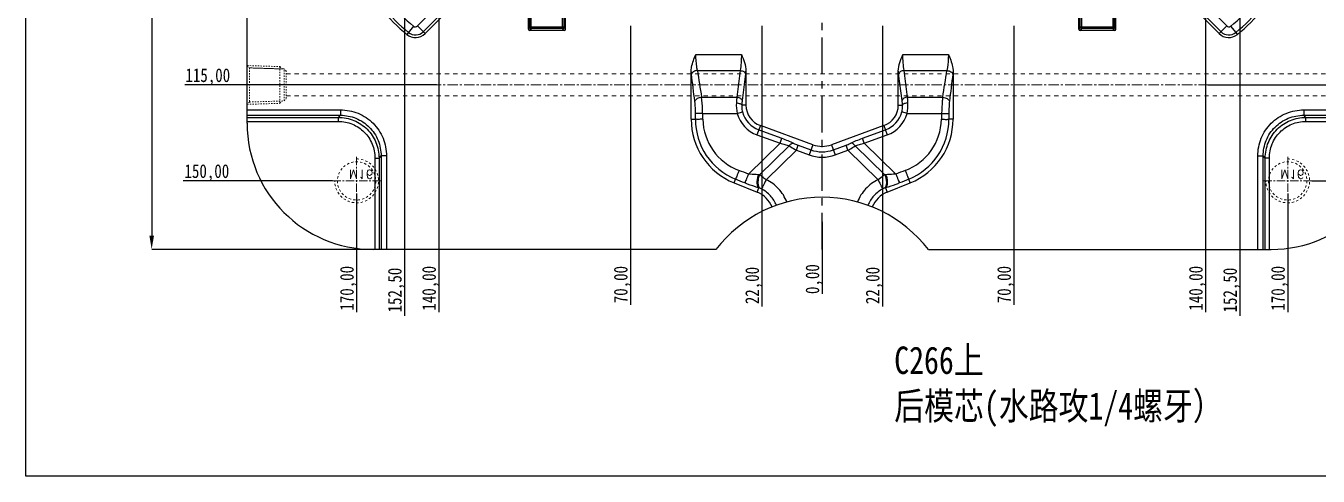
# Model space of a CAD drawing. Header units: millimetres. Extents: x -685 to 1888, y -6001 to 855.
# Drawn here: x -85 to 386.9, y -3008.7 to -2844.4 of the extents above; entities that cross this region are included whole.
import ezdxf

# ---------------------------------------------------------------- set-up
doc = ezdxf.new("R2010")
doc.units = ezdxf.units.MM
doc.header["$LTSCALE"] = 16.335
doc.header["$PDMODE"] = 3
doc.header["$PDSIZE"] = 0.3125
doc.linetypes.add('CENTER', pattern=[0.6, 0.375, -0.075, 0.075, -0.075])
doc.linetypes.add('HIDDEN', pattern=[0.2, 0.1, -0.1])
doc.layers.get('0').update_dxf_attribs({"linetype": 'CONTINUOUS'})
doc.layers.get('Defpoints').update_dxf_attribs({"linetype": 'CONTINUOUS'})
for name, color, linetype, lineweight in [('cool', 153, 'HIDDEN', 9), ('dim', 82, 'CONTINUOUS', 9), ('screw', 33, 'CONTINUOUS', 13)]:
    doc.layers.add(name, color=color, linetype=linetype, lineweight=lineweight)
doc.styles.get("Standard").update_dxf_attribs({"font": 'txt', "width": 0.8})
doc.styles.add('TXT', font='txt.shx', dxfattribs={"bigfont": 'gbcbig.shx'})
doc.dimstyles.new('mold', dxfattribs={"dimtxt": 8, "dimasz": 5, "dimexe": 0, "dimexo": 0, "dimgap": 0, "dimtad": 1, "dimzin": 1, "dimtxsty": 'Standard', "dimcen": 0, "dimclrd": 4, "dimclre": 4, "dimclrt": 6, "dimazin": 0, "dimtfac": 1, "dimtofl": 0, "dimtmove": 0, "dimatfit": 3, "dimfxl": 0, "dimarcsym": 0})

# ---------------------------------------------------------------- blocks, each defined once
blk = doc.blocks.new('screw_m16_g')
at = {"layer": 'screw', "color": 1, "linetype": 'CENTER', "ltscale": 0.497582}
for p, q in [((0, -8.8), (0, 8.8)), ((-8.8, 0), (8.8, 0))]:
    blk.add_line(p, q, dxfattribs=at)
at = {"layer": 'screw', "color": 33, "linetype": 'HIDDEN', "ltscale": 0.497582}
blk.add_circle((0, 0), 7, dxfattribs=at)
at = {"layer": 'screw', "color": 92, "linetype": 'HIDDEN', "ltscale": 0.497582}
blk.add_arc((0, 0), 8, 270, 180, dxfattribs=at)
at = {"layer": 'screw', "color": 6, "style": 'TXT'}
blk.add_text('M16', height=3.2, dxfattribs=at).set_placement((-2.72, -4))
blk = doc.blocks.new('cool_jt_f12')
at = {"layer": 'cool', "ltscale": 0.3}
for p, q in [((0, 7.0785), (0.856, 6.2225)), ((0, 7.0785), (12, 6.7035)), ((0.856, 6.2225), (0.856, -6.2225)), ((13.5, 5.827375), (0.856, 6.2225)), ((0.856, 6.2225), (13.5, 5.827375)), ((12, 6.7035), (12.856, 5.8475)), ((12, 6.7035), (12, -6.7035)), ((14.327375, 5), (13.5, 5.827375)), ((13.5, -5.827375), (13.5, 5.827375)), ((14.327375, -5), (14.327375, 5)), ((0.856, -6.2225), (0, -7.0785)), ((0, -7.0785), (12, -6.7035)), ((0.856, -6.2225), (13.5, -5.827375)), ((12, -6.7035), (12.856, -5.8475)), ((13.5, -5.827375), (14.327375, -5))]:
    blk.add_line(p, q, dxfattribs=at)
blk = doc.blocks.new('124')
at = {"layer": 'cool', "ltscale": 0.932966}
for p, q in [((10.14, -1344.71), (401.48, -1344.71)), ((10.14, -1352.71), (401.48, -1352.71))]:
    blk.add_line(p, q, dxfattribs=at)
at = {"layer": 'cool', "color": 1, "linetype": 'CENTER', "ltscale": 0.621977}
blk.add_line((-4.19, -1348.71), (415.81, -1348.71), dxfattribs=at)
at = {"layer": 'cool', "ltscale": 0.932966}
blk.add_blockref('cool_jt_f12', (-4.19, -1348.71), dxfattribs=at)
at = {"layer": 'cool', "ltscale": 0.932966, "rotation": 180}
blk.add_blockref('cool_jt_f12', (415.81, -1348.71), dxfattribs=at)
blk = doc.blocks.new('*D346')
at = {"layer": 'Defpoints', "color": 0}
for p in [(205.81, -2750.93), (346.69, -2865.93), (421.82, -2865.93)]:
    blk.add_point(p, dxfattribs=at)
at = {"layer": 'dim', "color": 4, "lineweight": -2}
blk.add_line((346.69, -2865.93), (438.49, -2865.93), dxfattribs=at)
at = {"layer": 'dim', "color": 6, "insert": (430.15, -2863.01), "char_height": 5, "attachment_point": 5}
blk.add_mtext('115,00', dxfattribs=at)
blk = doc.blocks.new('*D347')
at = {"layer": 'Defpoints', "color": 0}
for p in [(205.81, -2750.93), (384.61, -2900.93), (421.82, -2900.93)]:
    blk.add_point(p, dxfattribs=at)
at = {"layer": 'dim', "color": 4, "lineweight": -2}
blk.add_line((384.61, -2900.93), (439.15, -2900.93), dxfattribs=at)
at = {"layer": 'dim', "color": 6, "insert": (430.49, -2898.01), "char_height": 5, "attachment_point": 5}
blk.add_mtext('150,00', dxfattribs=at)
blk = doc.blocks.new('*D354')
at = {"layer": 'Defpoints', "color": 0}
for p in [(205.81, -2750.93), (205.81, -2915.82), (205.81, -2931.45)]:
    blk.add_point(p, dxfattribs=at)
at = {"layer": 'dim', "color": 4, "lineweight": -2}
blk.add_line((205.81, -2915.82), (205.81, -2942.12), dxfattribs=at)
at = {"layer": 'dim', "color": 6, "insert": (202.89, -2936.78), "char_height": 5, "attachment_point": 5, "rotation": 90}
blk.add_mtext('0,00', dxfattribs=at)
blk = doc.blocks.new('*D355')
at = {"layer": 'Defpoints', "color": 0}
for p in [(205.81, -2750.93), (227.81, -2844.33), (227.81, -2931.45)]:
    blk.add_point(p, dxfattribs=at)
at = {"layer": 'dim', "color": 4, "lineweight": -2}
blk.add_line((227.81, -2844.33), (227.81, -2946.78), dxfattribs=at)
at = {"layer": 'dim', "color": 6, "insert": (224.89, -2939.12), "char_height": 5, "attachment_point": 5, "rotation": 90}
blk.add_mtext('22,00', dxfattribs=at)
blk = doc.blocks.new('*D356')
at = {"layer": 'Defpoints', "color": 0}
for p in [(205.81, -2750.93), (275.81, -2844.33), (275.81, -2931.45)]:
    blk.add_point(p, dxfattribs=at)
at = {"layer": 'dim', "color": 4, "lineweight": -2}
blk.add_line((275.81, -2844.33), (275.81, -2946.12), dxfattribs=at)
at = {"layer": 'dim', "color": 6, "insert": (272.89, -2938.78), "char_height": 5, "attachment_point": 5, "rotation": 90}
blk.add_mtext('70,00', dxfattribs=at)
blk = doc.blocks.new('*D357')
at = {"layer": 'Defpoints', "color": 0}
for p in [(205.81, -2750.93), (345.81, -2832.33), (345.81, -2931.45)]:
    blk.add_point(p, dxfattribs=at)
at = {"layer": 'dim', "color": 4, "lineweight": -2}
blk.add_line((345.81, -2832.33), (345.81, -2948.78), dxfattribs=at)
at = {"layer": 'dim', "color": 6, "insert": (342.89, -2940.12), "char_height": 5, "attachment_point": 5, "rotation": 90}
blk.add_mtext('140,00', dxfattribs=at)
blk = doc.blocks.new('*D358')
at = {"layer": 'Defpoints', "color": 0}
for p in [(205.81, -2750.93), (358.31, -2796.33), (358.31, -2931.45)]:
    blk.add_point(p, dxfattribs=at)
at = {"layer": 'dim', "color": 4, "lineweight": -2}
blk.add_line((358.31, -2796.33), (358.31, -2950.12), dxfattribs=at)
at = {"layer": 'dim', "color": 6, "insert": (355.39, -2940.78), "char_height": 5, "attachment_point": 5, "rotation": 90}
blk.add_mtext('152,50', dxfattribs=at)
blk = doc.blocks.new('*D359')
at = {"layer": 'Defpoints', "color": 0}
for p in [(205.81, -2750.93), (375.81, -2905.59), (375.81, -2931.45)]:
    blk.add_point(p, dxfattribs=at)
at = {"layer": 'dim', "color": 4, "lineweight": -2}
blk.add_line((375.81, -2905.59), (375.81, -2948.78), dxfattribs=at)
at = {"layer": 'dim', "color": 6, "insert": (372.89, -2940.12), "char_height": 5, "attachment_point": 5, "rotation": 90}
blk.add_mtext('170,00', dxfattribs=at)
blk = doc.blocks.new('*D376')
at = {"layer": 'Defpoints', "color": 0}
for p in [(205.81, -2750.93), (-10.2, -2865.93), (64.93, -2865.93)]:
    blk.add_point(p, dxfattribs=at)
at = {"layer": 'dim', "color": 4, "lineweight": -2}
blk.add_line((64.93, -2865.93), (-26.87, -2865.93), dxfattribs=at)
at = {"layer": 'dim', "color": 6, "insert": (-18.53, -2863.01), "char_height": 5, "attachment_point": 5}
blk.add_mtext('115,00', dxfattribs=at)
blk = doc.blocks.new('*D377')
at = {"layer": 'Defpoints', "color": 0}
for p in [(205.81, -2750.93), (-10.2, -2900.93), (27.01, -2900.93)]:
    blk.add_point(p, dxfattribs=at)
at = {"layer": 'dim', "color": 4, "lineweight": -2}
blk.add_line((27.01, -2900.93), (-27.53, -2900.93), dxfattribs=at)
at = {"layer": 'dim', "color": 6, "insert": (-18.87, -2898.01), "char_height": 5, "attachment_point": 5}
blk.add_mtext('150,00', dxfattribs=at)
blk = doc.blocks.new('*D383')
at = {"layer": 'Defpoints', "color": 0}
for p in [(205.81, -2750.93), (183.81, -2844.33), (183.81, -2931.45)]:
    blk.add_point(p, dxfattribs=at)
at = {"layer": 'dim', "color": 4, "lineweight": -2}
blk.add_line((183.81, -2844.33), (183.81, -2946.78), dxfattribs=at)
at = {"layer": 'dim', "color": 6, "insert": (180.89, -2939.12), "char_height": 5, "attachment_point": 5, "rotation": 90}
blk.add_mtext('22,00', dxfattribs=at)
blk = doc.blocks.new('*D384')
at = {"layer": 'Defpoints', "color": 0}
for p in [(205.81, -2750.93), (135.81, -2844.33), (135.81, -2931.45)]:
    blk.add_point(p, dxfattribs=at)
at = {"layer": 'dim', "color": 4, "lineweight": -2}
blk.add_line((135.81, -2844.33), (135.81, -2946.12), dxfattribs=at)
at = {"layer": 'dim', "color": 6, "insert": (132.89, -2938.78), "char_height": 5, "attachment_point": 5, "rotation": 90}
blk.add_mtext('70,00', dxfattribs=at)
blk = doc.blocks.new('*D361')
at = {"layer": 'Defpoints', "color": 0}
for p in [(205.81, -2750.93), (65.81, -2832.33), (65.81, -2931.45)]:
    blk.add_point(p, dxfattribs=at)
at = {"layer": 'dim', "color": 4, "lineweight": -2}
blk.add_line((65.81, -2832.33), (65.81, -2948.78), dxfattribs=at)
at = {"layer": 'dim', "color": 6, "insert": (62.89, -2940.12), "char_height": 5, "attachment_point": 5, "rotation": 90}
blk.add_mtext('140,00', dxfattribs=at)
blk = doc.blocks.new('*D362')
at = {"layer": 'Defpoints', "color": 0}
for p in [(205.81, -2750.93), (53.31, -2796.33), (53.31, -2931.45)]:
    blk.add_point(p, dxfattribs=at)
at = {"layer": 'dim', "color": 4, "lineweight": -2}
blk.add_line((53.31, -2796.33), (53.31, -2950.12), dxfattribs=at)
at = {"layer": 'dim', "color": 6, "insert": (50.39, -2940.78), "char_height": 5, "attachment_point": 5, "rotation": 90}
blk.add_mtext('152,50', dxfattribs=at)
blk = doc.blocks.new('*D363')
at = {"layer": 'Defpoints', "color": 0}
for p in [(205.81, -2750.93), (35.81, -2905.59), (35.81, -2931.45)]:
    blk.add_point(p, dxfattribs=at)
at = {"layer": 'dim', "color": 4, "lineweight": -2}
blk.add_line((35.81, -2905.59), (35.81, -2948.78), dxfattribs=at)
at = {"layer": 'dim', "color": 6, "insert": (32.89, -2940.12), "char_height": 5, "attachment_point": 5, "rotation": 90}
blk.add_mtext('170,00', dxfattribs=at)
blk = doc.blocks.new('*D386')
at = {"color": 4, "lineweight": -2}
for p, q in [((46.72, -2575.93), (-39.02, -2575.93)), ((-39.02, -2580.93), (-39.02, -2920.93)), ((46.72, -2925.93), (-39.02, -2925.93))]:
    blk.add_line(p, q, dxfattribs=at)
at = {"color": 4}
for points in [[(-39.85, -2580.93), (-38.18, -2580.93), (-39.02, -2575.93)], [(-39.85, -2920.93), (-38.18, -2920.93), (-39.02, -2925.93)]]:
    blk.add_solid(points, dxfattribs=at)
at = {"layer": 'Defpoints', "color": 0}
for p in [(46.72, -2575.93), (-39.02, -2925.93), (46.72, -2925.93)]:
    blk.add_point(p, dxfattribs=at)
at = {"color": 6, "insert": (-43.68, -2742.22), "char_height": 8, "attachment_point": 5, "rotation": 90}
blk.add_mtext('350,00', dxfattribs=at)

msp = doc.modelspace()

# ---------------------------------------------------------------- linework, layer by layer
at = {"color": 1, "linetype": 'CENTER', "ltscale": 2.176921}
msp.add_line((205.812, -2925.929), (205.812, -2575.929), dxfattribs=at)
at = {"color": 7, "linetype": 'Continuous'}
for p, q in [((-4.188, -2879.929), (-4.188, -2621.929)), ((98.548, -2845.53), (98.548, -2829.369)), ((99.072, -2844.859), (99.072, -2828.967)), ((99.598, -2845.357), (99.598, -2828.942)), ((111.025, -2844.859), (111.025, -2828.942)), ((111.551, -2844.859), (111.551, -2828.967)), ((112.075, -2845.53), (112.075, -2829.369)), ((299.548, -2845.53), (299.548, -2829.369)), ((300.072, -2844.859), (300.072, -2828.967)), ((300.598, -2845.357), (300.598, -2828.942)), ((312.025, -2844.859), (312.025, -2828.942)), ((312.551, -2844.859), (312.551, -2828.967)), ((313.075, -2845.53), (313.075, -2829.369)), ((68.751, -2833.721), (58.064, -2844.407)), ((70.84, -2835.81), (60.154, -2846.497)), ((351.47, -2846.497), (340.783, -2835.81)), ((353.559, -2844.407), (342.872, -2833.721)), ((60.842, -2847.185), (71.529, -2836.498)), ((340.094, -2836.498), (350.781, -2847.185)), ((56.632, -2844.483), (54.162, -2847.537)), ((60.842, -2847.185), (58.064, -2844.407)), ((99.072, -2844.859), (98.548, -2845.53)), ((99.571, -2845.357), (99.047, -2846.029)), ((111.052, -2845.357), (99.571, -2845.357)), ((111.554, -2844.859), (99.598, -2844.859)), ((111.577, -2846.029), (111.052, -2845.357)), ((112.075, -2845.53), (111.551, -2844.859)), ((300.072, -2844.859), (299.548, -2845.53)), ((300.571, -2845.357), (300.047, -2846.029)), ((312.052, -2845.357), (300.571, -2845.357)), ((312.554, -2844.859), (300.598, -2844.859)), ((312.577, -2846.029), (312.052, -2845.357)), ((313.075, -2845.53), (312.551, -2844.859)), ((350.781, -2847.185), (353.559, -2844.407)), ((354.991, -2844.483), (357.462, -2847.537)), ((111.577, -2846.029), (99.047, -2846.029)), ((312.577, -2846.029), (300.047, -2846.029)), ((159.714, -2854.763), (176.319, -2854.763)), ((235.304, -2854.763), (251.909, -2854.763)), ((157.997, -2878.456), (157.997, -2861.095)), ((160.24, -2860.676), (175.909, -2860.676)), ((175.909, -2860.676), (174.652, -2870.396)), ((177.879, -2861.859), (176.622, -2871.579)), ((177.997, -2860.84), (177.997, -2873.246)), ((233.626, -2873.246), (233.626, -2860.84)), ((235.001, -2871.579), (233.744, -2861.859)), ((235.714, -2860.676), (251.383, -2860.676)), ((236.971, -2870.396), (235.714, -2860.676)), ((253.626, -2861.095), (253.626, -2878.456)), ((161.787, -2870.396), (174.652, -2870.396)), ((177.997, -2873.246), (176.456, -2873.246)), ((233.626, -2873.246), (235.167, -2873.246)), ((236.971, -2870.396), (249.836, -2870.396)), ((-4.188, -2875.016), (29.89, -2875.016)), ((-4.188, -2876.996), (29.89, -2876.996)), ((-4.188, -2877.745), (29.141, -2877.745)), ((29.141, -2877.745), (29.89, -2876.996)), ((29.141, -2879.231), (29.141, -2877.745)), ((29.89, -2875.016), (29.89, -2876.996)), ((157.997, -2878.456), (159.538, -2878.456)), ((162.183, -2876.31), (174.791, -2876.31)), ((174.791, -2876.31), (176.69, -2875.79)), ((236.833, -2876.31), (234.933, -2875.79)), ((236.833, -2876.31), (249.44, -2876.31)), ((253.626, -2878.456), (252.085, -2878.456)), ((381.733, -2875.016), (415.812, -2875.016)), ((381.733, -2875.016), (381.733, -2876.996)), ((381.733, -2876.996), (415.812, -2876.996)), ((382.482, -2877.745), (381.733, -2876.996)), ((382.482, -2877.745), (415.812, -2877.745)), ((382.482, -2879.231), (382.482, -2877.745)), ((-4.188, -2879.231), (29.141, -2879.231)), ((183.261, -2880.763), (182.023, -2884.163)), ((182.697, -2882.312), (191.11, -2885.374)), ((202.391, -2887.726), (183.261, -2880.763)), ((228.362, -2880.763), (209.232, -2887.726)), ((220.513, -2885.374), (228.926, -2882.312)), ((228.362, -2880.763), (229.6, -2884.163)), ((382.482, -2879.231), (415.812, -2879.231)), ((178.875, -2898.426), (190.437, -2887.225)), ((182.023, -2884.163), (190.437, -2887.225)), ((190.437, -2887.225), (191.11, -2885.374)), ((196.423, -2889.779), (197.097, -2887.928)), ((197.097, -2887.928), (201.707, -2889.606)), ((202.391, -2887.726), (201.033, -2891.457)), ((209.232, -2887.726), (210.59, -2891.457)), ((209.916, -2889.606), (214.526, -2887.928)), ((215.2, -2889.779), (214.526, -2887.928)), ((221.186, -2887.225), (220.513, -2885.374)), ((221.186, -2887.225), (229.6, -2884.163)), ((221.186, -2887.225), (232.749, -2898.426)), ((42.51, -2892.599), (42.51, -2925.929)), ((42.51, -2892.599), (43.995, -2892.599)), ((43.995, -2892.599), (44.744, -2891.85)), ((43.995, -2892.599), (43.995, -2925.929)), ((44.744, -2891.85), (44.744, -2925.929)), ((46.724, -2891.85), (44.744, -2891.85)), ((46.724, -2891.85), (46.724, -2925.929)), ((182.929, -2898.675), (193.792, -2888.151)), ((185.316, -2900.539), (196.423, -2889.779)), ((196.423, -2889.779), (201.033, -2891.457)), ((210.59, -2891.457), (215.2, -2889.779)), ((215.2, -2889.779), (226.307, -2900.539)), ((217.831, -2888.151), (228.694, -2898.675)), ((364.899, -2891.85), (366.879, -2891.85)), ((364.899, -2925.929), (364.899, -2891.85)), ((367.628, -2892.599), (366.879, -2891.85)), ((366.879, -2925.929), (366.879, -2891.85)), ((369.113, -2892.599), (367.628, -2892.599)), ((367.628, -2925.929), (367.628, -2892.599)), ((369.113, -2925.929), (369.113, -2892.599)), ((173.632, -2901.636), (174.169, -2900.307)), ((173.632, -2901.636), (182.058, -2905.04)), ((229.565, -2905.04), (237.991, -2901.636)), ((237.991, -2901.636), (237.455, -2900.307)), ((182.058, -2905.04), (182.68, -2903.5)), ((228.943, -2903.5), (229.565, -2905.04)), ((167.031, -2925.929), (41.812, -2925.929)), ((244.592, -2925.929), (369.812, -2925.929))]:
    msp.add_line(p, q, dxfattribs=at)
msp.add_lwpolyline([(-84.969, -2518.538), (629.804, -2518.538), (629.804, -3008.67), (-84.969, -3008.67)], close=True)
for centre, radius, start, end in [((93.252, -2799.219), 58.222, 218.97359, 231.02641), ((318.372, -2799.219), 58.222, 308.97359, 321.02641), ((93.252, -2799.219), 62.131, 218.97359, 231.02641), ((93.252, -2799.219), 61.177, 218.97359, 231.02641), ((318.372, -2799.219), 61.177, 308.97359, 321.02641), ((318.372, -2799.219), 62.131, 308.97359, 321.02641), ((57.306, -2843.649), 1.072, 231.02641, 315), ((354.317, -2843.649), 1.072, 225, 308.97359), ((57.306, -2843.649), 5, 231.02641, 315), ((57.306, -2843.649), 4.027, 231.02641, 315), ((354.317, -2843.649), 5, 225, 308.97359), ((354.317, -2843.649), 4.027, 225, 308.97359), ((198.545, -2856.947), 40.76, 185.84059, 187.07056), ((-3934.086, -3370.379), 4123.643, 6.943347, 7.082169), ((991.28, -2733.412), 840.727, 188.706528, 189.377297), ((136.986, -2856.599), 41.23, 352.67021, 354.09592), ((273.293, -2856.755), 39.877, 185.87989, 187.35398), ((-579.659, -2733.412), 840.73, 350.622705, 351.293471), ((4267.445, -3360.752), 4044.789, 172.916477, 173.058006), ((211.525, -2856.771), 42.323, 352.95215, 354.1367), ((188.541, -2873.292), 14.077, 176.69126, 192.37902), ((185.997, -2873.246), 8, 180, 250), ((225.626, -2873.246), 8, 290, 0), ((223.01, -2873.286), 14.15, 347.66134, 3.26838), ((182.997, -2878.456), 25, 180, 248), ((183.05, -2878.537), 23.512, 179.80352, 247.80737), ((182.681, -2878.001), 20.453, 181.27606, 249.29942), ((185.997, -2873.246), 11.618, 195.29332, 250), ((185.997, -2873.246), 9.648, 195.29332, 250), ((225.626, -2873.246), 9.648, 290, 344.70668), ((225.626, -2873.246), 11.618, 290, 344.70668), ((228.943, -2878.001), 20.453, 290.69975, 358.72461), ((228.573, -2878.537), 23.512, 292.19276, 0.19638), ((228.626, -2878.456), 25, 292, 0), ((41.812, -2879.929), 46, 180, 270), ((369.812, -2879.929), 46, 270, 0), ((205.812, -2878.329), 10, 250, 290), ((205.812, -2878.329), 13.97, 250, 290), ((205.812, -2878.329), 12.001, 250, 290), ((205.812, -2955.929), 49.03, 37.72486, 142.27514), ((178.312, -2914.312), 10, 22.81277, 68), ((233.312, -2914.312), 10, 112, 157.18723)]:
    msp.add_arc(centre, radius, start, end, dxfattribs=at)
for centre, major_axis, start_param, end_param in [((99.049, -2845.527), (0.31, 0.397), -4.0465791, -2.4817216), ((111.574, -2845.527), (-0.31, 0.397), -3.8014637, -2.2366062), ((300.049, -2845.527), (0.31, 0.397), -4.0465791, -2.4817216), ((312.574, -2845.527), (-0.31, 0.397), -3.8014637, -2.2366062)]:
    msp.add_ellipse(centre, major_axis=major_axis, ratio=0.9938968, start_param=start_param, end_param=end_param, dxfattribs=at)
for points, knots in [([(99.072, -2844.859), (99.072, -2844.945), (99.12, -2845.12), (99.248, -2845.247), (99.323, -2845.29)], [0, 0, 0, 0, 0.499464, 1, 1, 1, 1]), ([(99.598, -2844.859), (99.538, -2844.859), (99.376, -2844.858), (99.215, -2844.863), (99.113, -2844.859)], [0, 0, 0, 0, 0.3726854, 1, 1, 1, 1]), ([(111.025, -2844.859), (111.025, -2844.919), (111.045, -2845.031), (111.068, -2845.18), (111.055, -2845.284), (111.036, -2845.335), (111.025, -2845.351), (111.025, -2845.357)], [0, 0, 0, 0, 0.3598455, 0.6719238, 0.8945124, 0.9656146, 1, 1, 1, 1]), ([(111.551, -2844.859), (111.551, -2844.97), (111.471, -2845.197), (111.265, -2845.322), (111.157, -2845.346)], [0, 0, 0, 0, 0.499377, 1, 1, 1, 1]), ([(300.072, -2844.859), (300.072, -2844.945), (300.12, -2845.12), (300.248, -2845.247), (300.323, -2845.29)], [0, 0, 0, 0, 0.499464, 1, 1, 1, 1]), ([(300.598, -2844.859), (300.538, -2844.859), (300.376, -2844.858), (300.215, -2844.863), (300.113, -2844.859)], [0, 0, 0, 0, 0.3726854, 1, 1, 1, 1]), ([(312.025, -2844.859), (312.025, -2844.919), (312.045, -2845.031), (312.068, -2845.18), (312.055, -2845.284), (312.036, -2845.335), (312.025, -2845.351), (312.025, -2845.357)], [0, 0, 0, 0, 0.3598455, 0.6719238, 0.8945124, 0.9656146, 1, 1, 1, 1]), ([(312.551, -2844.859), (312.551, -2844.97), (312.471, -2845.197), (312.265, -2845.322), (312.157, -2845.346)], [0, 0, 0, 0, 0.499377, 1, 1, 1, 1]), ([(157.997, -2861.095), (157.997, -2860.544), (158.219, -2858.344), (159.048, -2856.269), (159.714, -2854.763)], [0, 0, 0, 0, 0.2503781, 1, 1, 1, 1]), ([(160.24, -2860.676), (160.157, -2860.232), (159.844, -2858.276), (159.73, -2856.292), (159.714, -2854.763)], [0, 0, 0, 0, 0.2279475, 1, 1, 1, 1]), ([(176.319, -2854.763), (176.319, -2855.802), (176.255, -2857.78), (176.053, -2859.749), (175.909, -2860.676)], [0, 0, 0, 0, 0.5257022, 1, 1, 1, 1]), ([(176.319, -2854.763), (176.75, -2855.728), (177.565, -2857.677), (177.997, -2859.785), (177.997, -2860.84)], [0, 0, 0, 0, 0.5006027, 1, 1, 1, 1]), ([(233.626, -2860.84), (233.626, -2859.785), (234.058, -2857.677), (234.872, -2855.728), (235.304, -2854.763)], [0, 0, 0, 0, 0.4993897, 1, 1, 1, 1]), ([(235.714, -2860.676), (235.57, -2859.75), (235.368, -2857.78), (235.304, -2855.802), (235.304, -2854.763)], [0, 0, 0, 0, 0.4742148, 1, 1, 1, 1]), ([(251.909, -2854.763), (251.904, -2855.29), (251.847, -2857.269), (251.649, -2859.248), (251.383, -2860.676)], [0, 0, 0, 0, 0.2662801, 1, 1, 1, 1]), ([(251.909, -2854.763), (252.132, -2855.266), (252.989, -2857.276), (253.626, -2859.452), (253.626, -2861.095)], [0, 0, 0, 0, 0.2509676, 1, 1, 1, 1]), ([(160.24, -2860.676), (159.984, -2860.702), (159.488, -2860.803), (158.698, -2861.137), (158.183, -2861.604), (158.095, -2861.964)], [0, 0, 0, 0, 0.2963177, 0.573951, 1, 1, 1, 1]), ([(175.909, -2860.676), (176.144, -2860.696), (176.6, -2860.784), (177.331, -2861.086), (177.801, -2861.525), (177.879, -2861.859)], [0, 0, 0, 0, 0.2950328, 0.5718907, 1, 1, 1, 1]), ([(235.714, -2860.676), (235.479, -2860.696), (235.023, -2860.784), (234.292, -2861.086), (233.822, -2861.525), (233.744, -2861.859)], [0, 0, 0, 0, 0.2950328, 0.5718907, 1, 1, 1, 1]), ([(251.383, -2860.676), (251.639, -2860.702), (252.135, -2860.803), (252.926, -2861.137), (253.44, -2861.604), (253.528, -2861.964)], [0, 0, 0, 0, 0.2963182, 0.5739521, 1, 1, 1, 1]), ([(161.787, -2870.396), (161.492, -2870.428), (160.921, -2870.549), (160.013, -2870.935), (159.417, -2871.468), (159.315, -2871.881)], [0, 0, 0, 0, 0.2968147, 0.5749964, 1, 1, 1, 1]), ([(159.546, -2876.31), (159.548, -2875.919), (159.534, -2874.44), (159.447, -2872.96), (159.315, -2871.881)], [0, 0, 0, 0, 0.2644548, 1, 1, 1, 1]), ([(162.183, -2876.31), (162.173, -2875.784), (162.11, -2873.809), (161.965, -2871.835), (161.787, -2870.396)], [0, 0, 0, 0, 0.2663088, 1, 1, 1, 1]), ([(174.652, -2870.396), (174.635, -2870.561), (174.568, -2871.254), (174.518, -2871.949), (174.487, -2872.48)], [0, 0, 0, 0, 0.2370464, 1, 1, 1, 1]), ([(174.487, -2872.48), (174.926, -2872.507), (175.54, -2872.613), (176.193, -2872.927), (176.411, -2873.137), (176.456, -2873.246)], [0, 0, 0, 0, 0.6061776, 0.8374025, 1, 1, 1, 1]), ([(174.652, -2870.396), (174.887, -2870.416), (175.343, -2870.505), (176.074, -2870.807), (176.544, -2871.246), (176.622, -2871.579)], [0, 0, 0, 0, 0.2950328, 0.5718908, 1, 1, 1, 1]), ([(176.456, -2873.246), (176.438, -2873.449), (176.401, -2874.303), (176.519, -2875.163), (176.69, -2875.79)], [0, 0, 0, 0, 0.23844, 1, 1, 1, 1]), ([(176.622, -2871.579), (176.605, -2871.71), (176.538, -2872.265), (176.487, -2872.821), (176.456, -2873.246)], [0, 0, 0, 0, 0.2371392, 1, 1, 1, 1]), ([(234.933, -2875.79), (234.991, -2875.577), (235.18, -2874.743), (235.222, -2873.876), (235.167, -2873.246)], [0, 0, 0, 0, 0.2591632, 1, 1, 1, 1]), ([(236.971, -2870.396), (236.736, -2870.416), (236.28, -2870.505), (235.549, -2870.807), (235.079, -2871.246), (235.001, -2871.579)], [0, 0, 0, 0, 0.2950328, 0.5718907, 1, 1, 1, 1]), ([(235.167, -2873.246), (235.156, -2873.1), (235.112, -2872.543), (235.054, -2871.988), (235.001, -2871.579)], [0, 0, 0, 0, 0.2620259, 1, 1, 1, 1]), ([(237.136, -2872.48), (236.697, -2872.507), (236.083, -2872.613), (235.43, -2872.927), (235.212, -2873.137), (235.167, -2873.246)], [0, 0, 0, 0, 0.6061708, 0.8373964, 1, 1, 1, 1]), ([(237.136, -2872.48), (237.126, -2872.297), (237.082, -2871.602), (237.024, -2870.908), (236.971, -2870.396)], [0, 0, 0, 0, 0.2620914, 1, 1, 1, 1]), ([(249.836, -2870.396), (249.781, -2870.843), (249.571, -2872.808), (249.47, -2874.784), (249.44, -2876.31)], [0, 0, 0, 0, 0.2275813, 1, 1, 1, 1]), ([(249.836, -2870.396), (250.131, -2870.428), (250.702, -2870.549), (251.61, -2870.935), (252.206, -2871.468), (252.308, -2871.881)], [0, 0, 0, 0, 0.2968148, 0.5749966, 1, 1, 1, 1]), ([(252.308, -2871.881), (252.267, -2872.217), (252.12, -2873.689), (252.071, -2875.17), (252.077, -2876.31)], [0, 0, 0, 0, 0.2294468, 1, 1, 1, 1]), ([(29.141, -2877.745), (31.074, -2877.749), (34.981, -2878.517), (39.925, -2881.818), (43.225, -2886.762), (43.991, -2890.667), (43.995, -2892.599)], [0, 0, 0, 0, 0.2500861, 0.500118, 0.7500341, 1, 1, 1, 1]), ([(29.89, -2875.016), (32.081, -2875.016), (36.513, -2875.876), (42.125, -2879.614), (45.863, -2885.226), (46.724, -2889.658), (46.724, -2891.85)], [0, 0, 0, 0, 0.2500001, 0.4999414, 0.7499058, 1, 1, 1, 1]), ([(29.89, -2876.996), (31.825, -2876.992), (35.741, -2877.74), (40.703, -2881.036), (43.999, -2885.998), (44.749, -2889.915), (44.744, -2891.85)], [0, 0, 0, 0, 0.2499949, 0.4999411, 0.7499105, 1, 1, 1, 1]), ([(162.232, -2878.456), (161.92, -2878.464), (161.334, -2878.474), (160.544, -2878.483), (159.958, -2878.475), (159.645, -2878.471), (159.538, -2878.456)], [0, 0, 0, 0, 0.3472348, 0.6525851, 0.879242, 1, 1, 1, 1]), ([(162.183, -2876.31), (161.878, -2876.318), (161.304, -2876.33), (160.531, -2876.339), (159.958, -2876.33), (159.651, -2876.326), (159.546, -2876.31)], [0, 0, 0, 0, 0.3472191, 0.6525548, 0.8792054, 1, 1, 1, 1]), ([(249.391, -2878.456), (249.703, -2878.464), (250.289, -2878.474), (251.079, -2878.483), (251.665, -2878.475), (251.978, -2878.471), (252.085, -2878.456)], [0, 0, 0, 0, 0.347235, 0.6525856, 0.8792426, 1, 1, 1, 1]), ([(249.44, -2876.31), (249.746, -2876.318), (250.319, -2876.329), (251.092, -2876.339), (251.665, -2876.33), (251.972, -2876.326), (252.077, -2876.31)], [0, 0, 0, 0, 0.3472203, 0.6525571, 0.8792082, 1, 1, 1, 1]), ([(364.899, -2891.85), (364.899, -2889.659), (365.759, -2885.228), (369.496, -2879.616), (375.109, -2875.877), (379.541, -2875.016), (381.733, -2875.016)], [0, 0, 0, 0, 0.2500001, 0.4999414, 0.7499058, 1, 1, 1, 1]), ([(366.879, -2891.85), (366.874, -2889.915), (367.623, -2885.999), (370.918, -2881.037), (375.88, -2877.741), (379.797, -2876.992), (381.733, -2876.996)], [0, 0, 0, 0, 0.2499949, 0.4999411, 0.7499105, 1, 1, 1, 1]), ([(367.628, -2892.599), (367.632, -2890.666), (368.399, -2886.759), (371.7, -2881.815), (376.645, -2878.516), (380.55, -2877.749), (382.482, -2877.745)], [0, 0, 0, 0, 0.2500861, 0.500118, 0.7500341, 1, 1, 1, 1]), ([(29.141, -2879.231), (30.882, -2879.231), (34.402, -2879.914), (38.859, -2882.884), (41.827, -2887.341), (42.51, -2890.859), (42.51, -2892.599)], [0, 0, 0, 0, 0.2500963, 0.5001185, 0.7500242, 1, 1, 1, 1]), ([(369.113, -2892.599), (369.113, -2890.858), (369.797, -2887.338), (372.767, -2882.881), (377.223, -2879.914), (380.742, -2879.231), (382.482, -2879.231)], [0, 0, 0, 0, 0.2500963, 0.5001185, 0.7500242, 1, 1, 1, 1]), ([(190.437, -2887.225), (191.03, -2887.348), (192.16, -2887.615), (193.272, -2887.956), (193.792, -2888.151)], [0, 0, 0, 0, 0.521622, 1, 1, 1, 1]), ([(191.11, -2885.374), (191.858, -2885.646), (193.274, -2886.2), (194.658, -2886.832), (195.301, -2887.162)], [0, 0, 0, 0, 0.523943, 1, 1, 1, 1]), ([(193.792, -2888.151), (193.988, -2887.857), (194.403, -2887.384), (195.035, -2887.132), (195.301, -2887.162)], [0, 0, 0, 0, 0.5690189, 1, 1, 1, 1]), ([(195.301, -2887.162), (195.433, -2887.23), (196.02, -2887.514), (196.625, -2887.757), (197.097, -2887.928)], [0, 0, 0, 0, 0.2285714, 1, 1, 1, 1]), ([(214.526, -2887.928), (214.688, -2887.869), (215.297, -2887.639), (215.896, -2887.381), (216.322, -2887.162)], [0, 0, 0, 0, 0.2648157, 1, 1, 1, 1]), ([(216.322, -2887.162), (216.965, -2886.832), (218.349, -2886.2), (219.764, -2885.647), (220.513, -2885.374)], [0, 0, 0, 0, 0.4758771, 1, 1, 1, 1]), ([(217.831, -2888.151), (217.635, -2887.857), (217.22, -2887.384), (216.588, -2887.132), (216.322, -2887.162)], [0, 0, 0, 0, 0.5690198, 1, 1, 1, 1]), ([(217.831, -2888.151), (218.351, -2887.956), (219.462, -2887.615), (220.593, -2887.348), (221.186, -2887.225)], [0, 0, 0, 0, 0.478201, 1, 1, 1, 1]), ([(193.792, -2888.151), (193.986, -2888.284), (194.845, -2888.854), (195.731, -2889.385), (196.423, -2889.779)], [0, 0, 0, 0, 0.2272627, 1, 1, 1, 1]), ([(215.2, -2889.779), (215.438, -2889.643), (216.33, -2889.125), (217.206, -2888.579), (217.831, -2888.151)], [0, 0, 0, 0, 0.2660962, 1, 1, 1, 1]), ([(175.451, -2897.133), (175.312, -2897.504), (175.045, -2898.199), (174.679, -2899.134), (174.391, -2899.821), (174.237, -2900.188), (174.169, -2900.307)], [0, 0, 0, 0, 0.3472327, 0.652581, 0.8792371, 1, 1, 1, 1]), ([(236.172, -2897.133), (236.312, -2897.504), (236.578, -2898.199), (236.944, -2899.134), (237.232, -2899.821), (237.386, -2900.188), (237.455, -2900.307)], [0, 0, 0, 0, 0.3472327, 0.652581, 0.8792371, 1, 1, 1, 1]), ([(178.875, -2898.426), (178.729, -2898.807), (178.452, -2899.521), (178.074, -2900.482), (177.779, -2901.189), (177.622, -2901.566), (177.555, -2901.691)], [0, 0, 0, 0, 0.3472561, 0.6526261, 0.8792916, 1, 1, 1, 1]), ([(182.68, -2903.5), (182.271, -2903.38), (180.54, -2902.843), (178.838, -2902.215), (177.555, -2901.691)], [0, 0, 0, 0, 0.2353617, 1, 1, 1, 1]), ([(182.615, -2898.67), (182.315, -2898.67), (181.066, -2898.648), (179.817, -2898.546), (178.875, -2898.426)], [0, 0, 0, 0, 0.2395932, 1, 1, 1, 1]), ([(182.615, -2898.67), (182.415, -2899.129), (182.117, -2900.073), (181.962, -2901.462), (182.094, -2902.648), (182.446, -2903.311), (182.68, -2903.5)], [0, 0, 0, 0, 0.2967333, 0.5818449, 0.8215437, 1, 1, 1, 1]), ([(182.929, -2898.675), (182.737, -2899.139), (182.453, -2900.095), (182.311, -2901.503), (182.444, -2902.707), (182.781, -2903.388), (183.011, -2903.588)], [0, 0, 0, 0, 0.2940277, 0.5798799, 0.8216374, 1, 1, 1, 1]), ([(185.316, -2900.539), (185.109, -2900.367), (184.329, -2899.726), (183.53, -2899.108), (182.929, -2898.675)], [0, 0, 0, 0, 0.2666412, 1, 1, 1, 1]), ([(185.316, -2900.539), (185.15, -2900.936), (184.826, -2901.675), (184.413, -2902.545), (184.108, -2903.128), (183.924, -2903.453), (183.773, -2903.685), (183.68, -2903.807), (183.635, -2903.844)], [0, 0, 0, 0, 0.3465977, 0.6513626, 0.7762387, 0.8777779, 0.9529246, 1, 1, 1, 1]), ([(192.89, -2908.632), (192.217, -2906.869), (190.225, -2903.55), (187.053, -2901.269), (185.316, -2900.539)], [0, 0, 0, 0, 0.5004116, 1, 1, 1, 1]), ([(226.307, -2900.539), (224.57, -2901.27), (221.399, -2903.551), (219.406, -2906.869), (218.733, -2908.632)], [0, 0, 0, 0, 0.4995933, 1, 1, 1, 1]), ([(228.694, -2898.675), (228.508, -2898.809), (227.696, -2899.409), (226.906, -2900.039), (226.307, -2900.539)], [0, 0, 0, 0, 0.2270602, 1, 1, 1, 1]), ([(226.307, -2900.539), (226.474, -2900.935), (226.797, -2901.675), (227.21, -2902.544), (227.516, -2903.127), (227.7, -2903.453), (227.85, -2903.685), (227.944, -2903.807), (227.988, -2903.844)], [0, 0, 0, 0, 0.3466074, 0.6513814, 0.7762604, 0.8778003, 0.9529423, 1, 1, 1, 1]), ([(228.694, -2898.675), (228.887, -2899.138), (229.173, -2900.094), (229.317, -2901.502), (229.183, -2902.707), (228.843, -2903.388), (228.612, -2903.588)], [0, 0, 0, 0, 0.293893, 0.5795337, 0.8212426, 1, 1, 1, 1]), ([(229.008, -2898.67), (229.208, -2899.129), (229.507, -2900.073), (229.661, -2901.462), (229.529, -2902.648), (229.178, -2903.311), (228.943, -2903.5)], [0, 0, 0, 0, 0.2967347, 0.5818481, 0.8215472, 1, 1, 1, 1]), ([(234.068, -2901.691), (233.631, -2901.869), (231.945, -2902.533), (230.229, -2903.123), (228.943, -2903.5)], [0, 0, 0, 0, 0.2604293, 1, 1, 1, 1]), ([(232.749, -2898.426), (232.429, -2898.466), (231.187, -2898.605), (229.936, -2898.671), (229.008, -2898.67)], [0, 0, 0, 0, 0.2577321, 1, 1, 1, 1]), ([(232.749, -2898.426), (232.894, -2898.807), (233.171, -2899.521), (233.55, -2900.482), (233.844, -2901.189), (234.001, -2901.566), (234.068, -2901.691)], [0, 0, 0, 0, 0.3472568, 0.6526274, 0.8792931, 1, 1, 1, 1]), ([(183.635, -2903.844), (183.582, -2903.816), (183.381, -2903.716), (183.17, -2903.635), (183.011, -2903.588)], [0, 0, 0, 0, 0.2659061, 1, 1, 1, 1]), ([(189.127, -2909.825), (188.598, -2908.556), (187.078, -2906.191), (184.848, -2904.487), (183.635, -2903.844)], [0, 0, 0, 0, 0.5002968, 1, 1, 1, 1]), ([(227.988, -2903.844), (226.775, -2904.487), (224.545, -2906.191), (223.025, -2908.556), (222.496, -2909.825)], [0, 0, 0, 0, 0.4997066, 1, 1, 1, 1]), ([(228.612, -2903.588), (228.563, -2903.602), (228.349, -2903.672), (228.142, -2903.763), (227.988, -2903.844)], [0, 0, 0, 0, 0.2271732, 1, 1, 1, 1])]:
    msp.add_open_spline(points, degree=3, knots=knots, dxfattribs=at)
for points in [[(99.323, -2845.29), (99.367, -2845.316), (99.416, -2845.335), (99.467, -2845.346)], [(99.467, -2845.346), (99.501, -2845.353), (99.536, -2845.357), (99.571, -2845.358)], [(111.157, -2845.346), (111.123, -2845.353), (111.087, -2845.357), (111.052, -2845.358)], [(300.323, -2845.29), (300.367, -2845.316), (300.416, -2845.335), (300.467, -2845.346)], [(300.467, -2845.346), (300.501, -2845.353), (300.536, -2845.357), (300.571, -2845.358)], [(312.157, -2845.346), (312.123, -2845.353), (312.087, -2845.357), (312.052, -2845.358)], [(159.538, -2878.456), (159.541, -2877.741), (159.543, -2877.025), (159.546, -2876.31)], [(162.232, -2878.456), (162.215, -2877.741), (162.201, -2877.025), (162.183, -2876.31)], [(249.44, -2876.31), (249.422, -2877.025), (249.408, -2877.741), (249.391, -2878.456)], [(252.077, -2876.31), (252.08, -2877.025), (252.082, -2877.741), (252.085, -2878.456)], [(178.875, -2898.426), (177.735, -2897.99), (176.593, -2897.562), (175.451, -2897.133)], [(236.172, -2897.133), (235.03, -2897.562), (233.888, -2897.99), (232.749, -2898.426)], [(177.555, -2901.691), (176.426, -2901.231), (175.297, -2900.769), (174.169, -2900.307)], [(182.929, -2898.675), (182.825, -2898.681), (182.72, -2898.67), (182.615, -2898.67)], [(229.008, -2898.67), (228.903, -2898.67), (228.798, -2898.681), (228.694, -2898.675)], [(237.455, -2900.307), (236.326, -2900.769), (235.197, -2901.231), (234.068, -2901.691)], [(183.011, -2903.588), (182.902, -2903.555), (182.79, -2903.529), (182.68, -2903.5)], [(228.943, -2903.5), (228.833, -2903.53), (228.721, -2903.554), (228.612, -2903.588)]]:
    msp.add_open_spline(points, degree=3, dxfattribs=at)

# ---------------------------------------------------------------- block references
msp.add_blockref('124', (0, -1517.22))
at = {"layer": 'screw', "xscale": -1, "rotation": 180}
for p in [(35.812, -2900.929), (375.812, -2900.929)]:
    msp.add_blockref('screw_m16_g', p, dxfattribs=at)

# ---------------------------------------------------------------- texts
at = {"insert": (232.129, -2961.373), "char_height": 10, "width": 142.61871, "attachment_point": 1}
msp.add_mtext('{\\fSimSun|b0|i0|c134|p2;\\C1;C266上\\P后模芯(水路攻1/4螺牙）}', dxfattribs=at)

# ---------------------------------------------------------------- dimensions: what is measured, and where the dimension line sits
dim = msp.add_linear_dim(base=(-39.018, -2925.929), p1=(46.724, -2575.929), p2=(46.724, -2925.929), angle=90, dimstyle='mold')
dim.commit()
dim.dimension.update_dxf_attribs({"geometry": '*D386', "text_midpoint": (-39.018, -2742.219), "dimtype": 160})
at = {"layer": 'dim'}
for feature_location, offset, dtype, origin, picture, middle in [((27.012, -2900.929), (-37.21, 0), 0, (205.812, -2750.929), '*D377', (-18.865, -2898.012)), ((64.931, -2865.929), (-75.129, 0), 0, (205.812, -2750.929), '*D376', (-18.532, -2863.012)), ((35.812, -2905.592), (0, -25.86), 1, (205.812, -2750.929), '*D363', (32.895, -2940.118)), ((53.312, -2796.329), (0, -135.123), 1, (205.812, -2750.929), '*D362', (50.395, -2940.785)), ((65.812, -2832.329), (0, -99.123), 1, (205.812, -2750.929), '*D361', (62.895, -2940.118)), ((135.812, -2844.329), (0, -87.123), 1, (205.812, -2750.929), '*D384', (132.895, -2938.785)), ((183.812, -2844.329), (0, -87.123), 1, (205.812, -2750.929), '*D383', (180.895, -2939.118)), ((205.811542506, -2915.823132399), (0, -15.628296824), 1, (205.811542506, -2750.928876322), '*D354', (202.89487584, -2936.784762556)), ((346.692, -2865.929), (75.129, 0), 0, (205.812, -2750.929), '*D346', (430.155, -2863.012)), ((384.612, -2900.929), (37.21, 0), 0, (205.812, -2750.929), '*D347', (430.488, -2898.012)), ((227.812, -2844.329), (0, -87.123), 1, (205.812, -2750.929), '*D355', (224.895, -2939.118)), ((275.812, -2844.329), (0, -87.123), 1, (205.812, -2750.929), '*D356', (272.895, -2938.785)), ((345.812, -2832.329), (0, -99.123), 1, (205.812, -2750.929), '*D357', (342.895, -2940.118)), ((358.312, -2796.329), (0, -135.123), 1, (205.812, -2750.929), '*D358', (355.395, -2940.785)), ((375.812, -2905.592), (0, -25.86), 1, (205.812, -2750.929), '*D359', (372.895, -2940.118))]:
    dim = msp.add_ordinate_dim(feature_location=feature_location, offset=offset, dtype=dtype, origin=origin, dimstyle='mold', override={"dimtxt": 5, "dimasz": 2}, dxfattribs=at)
    dim.commit()
    dim.dimension.update_dxf_attribs({"geometry": picture, "text_midpoint": middle})

doc.saveas('drawing.dxf')
